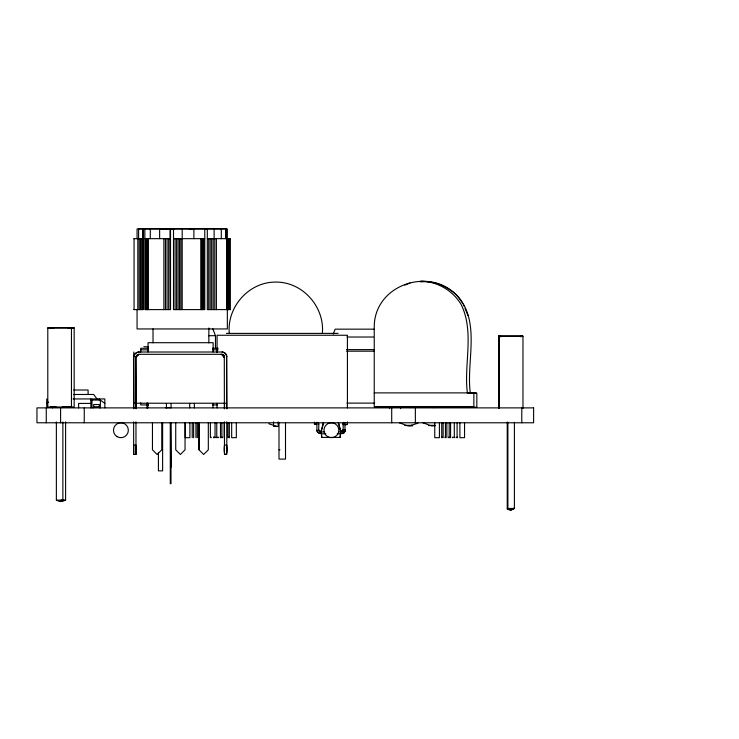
<?xml version="1.0" encoding="UTF-8"?>
<svg xmlns="http://www.w3.org/2000/svg" width="739" height="739" viewBox="0 0 739 739"><rect width="100%" height="100%" fill="white"/><g stroke="black" fill="none" stroke-linecap="round" stroke-linejoin="round"><path stroke-width="1.11" d="M224.573 356.678L224.286 357.547L221.524 354.314L138.618 354.314L135.856 357.131L136.161 403.226M135.967 421.849L135.994 454.439L133.667 454.439L133.639 421.849M226.753 421.849L226.808 445.127C228.471 457.709 222.772 457.737 224.48 445.127L224.425 421.849M133.805 403.226L133.565 356.826A5.552 5.552 0 0 1 138.341 352.05L139.181 352.013M344.974 424.879L347.413 424.509L347.413 421.914M344.974 430.504L344.956 431.003A3.058 3.048 0 0 1 342.323 433.627L340.707 433.654M344.974 429.738L344.956 430.237A3.058 3.048 0 0 1 344.743 431.003M340.559 433.525L340.125 437.414L321.77 437.414L321.188 430.772L323.359 422.717M340.125 437.414L340.707 430.772L338.536 422.717M344.974 430.661L344.993 423.807M323.627 422.717L321.188 431.945L324.633 431.945M333.252 334.074L335.146 329.16L373.943 329.16M345.021 424.5L347.413 424.352M135.856 357.131L138.258 355.016M46.742 403.411L48.534 402.071M62.88 421.96L62.88 500.127L59.619 501.522L56.367 500.127L56.367 421.96M65.605 421.895L65.605 500.063L62.344 501.458L60.718 500.765M512.136 509.005L513.762 508.312M513.762 508.441L510.501 509.836L508.062 508.792M514.409 422.228L514.409 508.441L511.148 509.836L507.887 508.441L507.887 422.228M404.843 285.097L409.951 282.982M409.849 425.747L417.941 423.179M68.302 328.569L71.452 327.867L71.452 407.013L47.795 407.013L47.795 327.867L71.452 327.867M71.027 328.504L74.168 327.811L74.168 406.949L62.344 406.949M520.238 336.522L522.325 336.051L522.325 336.67M520.238 336.651L522.325 336.19M520.875 336.651L522.972 336.19L522.972 408.445M420.611 281.91C433.876 280.432 447.086 286.187 456.73 295.11C481.366 321.53 465.976 361.334 470.327 393.213M221.109 354.341L221.986 354.351A2.827 2.827 0 0 1 224.305 356.678L224.379 408.704M138.359 228.674L226.042 228.674M133.879 238.669L142.849 238.669M144.835 238.669L170.303 238.669M173.508 238.669L204.768 238.669M207.317 238.669L230.531 238.669M133.879 309.604L143.107 309.604L143.107 228.998M230.531 309.604L207.317 309.604L207.317 228.998M74.168 327.811L50.52 327.811L53.661 328.504M226.383 333.391L338.111 333.391M208.5 335.691L215.474 335.691L215.474 348.06M498.677 408.491L498.677 336.051L522.325 336.051M522.972 336.19L498.677 336.19L500.774 336.651M346.997 337.021L373.426 337.021M143.874 346.711L148.539 346.711M148.594 348.281L140.733 348.281L140.733 352.161M212.444 348.281L218.153 348.281M346.545 349.612L374.211 349.612M140.733 349.852L148.594 349.852M212.444 349.852L218.153 349.852M346.545 351.182L373.906 351.182M138.849 352.013L222.347 352.013A5.173 5.173 0 0 1 226.614 356.281L226.707 408.704M226.642 356.586L226.845 408.704M224.314 356.798L224.582 357.547L221.848 354.314M133.528 357.334L133.833 356.826A5.552 5.552 0 0 1 134.212 355.431M73.678 390.007L88.089 390.007L88.089 394.478M469.256 392.705L476.055 392.705M374.239 392.889L473.865 392.889L473.865 406.856L374.239 406.856L374.239 327.71C373.592 281.051 439.271 263.657 462.632 303.369M467.842 393.213L476.831 393.213L476.831 407.18L433.932 407.18M73.678 394.478L93.668 394.478L97.021 398.94M73.032 398.94L104.846 398.94L104.846 407.882M90.879 400.058L100.375 400.058L104.846 403.411M346.961 403.115L374.655 403.115M133.528 403.226L226.642 403.226M90.879 403.411L78.611 403.411L78.611 407.882M147.477 404.926L140.733 404.926L140.733 402.829M212.656 404.926L217.155 404.926M93.668 406.764L99.257 406.764M50.52 406.949L56.155 406.949M375.661 407.18L433.109 407.171M408.704 407.485L412.75 407.485M432.297 407.485L436.343 407.485M165.388 407.669L170.857 407.669M314.481 423.964L316.874 424.121L316.92 430.283M406.958 425.35L411.752 425.35M430.597 425.35L435.253 425.35M404.806 425.535L409.461 425.535M428.454 425.535L433.109 425.535M407.78 425.858L412.75 425.858M431.364 425.858L435.086 425.858M340.707 430.892L341.926 430.892A1.219 1.219 0 0 0 343.145 429.673M340.707 431.059L341.926 431.059A1.219 1.219 0 0 0 343.145 429.839M321.188 431.28L319.969 431.28A1.219 1.219 0 0 1 318.749 430.061M321.188 431.437L319.969 431.437A1.219 1.219 0 0 1 318.749 430.218L318.749 424.269A2.134 2.134 0 0 0 318.121 422.763M340.707 431.659L341.926 431.659A1.219 1.219 0 0 0 343.145 430.44M340.707 431.825L341.926 431.825A1.219 1.219 0 0 0 343.145 430.606L343.145 423.881A2.134 2.134 0 0 1 343.774 422.375M338.407 431.945L340.707 431.945L338.268 422.717M321.188 433.109L319.571 433.082A3.058 3.048 0 0 1 316.939 430.458M321.188 433.266L319.571 433.248A3.058 3.048 0 0 1 316.939 430.615L316.92 430.116M340.707 433.488L342.323 433.47A3.058 3.048 0 0 0 344.956 430.846M321.188 433.775L325.779 433.775M337.261 433.775L340.707 433.775M278.991 449.783L279.942 449.783M170.986 467.242L170.57 422.569M61.254 500.063L65.605 500.063M56.367 500.127L62.88 500.127M507.887 508.441L514.409 508.441M507.24 508.931L513.762 508.931L510.501 510.326L507.24 508.931L507.24 422.098M174.57 228.739L159.633 228.998L159.633 238.669M189.341 228.933L193.886 228.998L193.886 238.669M222.07 352.013L222.642 352.041A5.173 5.173 0 0 1 226.882 356.281L226.91 356.586M420.796 281.162C437.183 281.43 452.674 290.381 461.108 304.44C474.632 331.765 463.759 363.856 467.353 392.889M498.677 336.051L501.421 336.651M47.795 327.867L50.936 328.569M268.848 423.798L276.94 426.366M423.059 422.865L430.32 425.433M399.485 422.865L406.736 425.433M316.874 424.278L314.481 424.121L314.481 422.135M463.307 304.246L464.157 306.288M464.997 308.329L467.963 315.479M212.823 328.809L215.474 335.691M321.188 432.601L321.77 437.414M226.781 454.439L226.753 445.127L224.425 445.127L224.453 454.439M135.994 454.439L135.967 445.127L133.639 445.127L133.667 454.439M521.78 407.882L521.78 422.782M499.324 336.19L499.324 408.445M464.545 422.782L464.545 437.682L459.889 437.682L459.889 423.031M457.561 437.109L457.561 437.682M457.099 423.031L457.099 437.682M456.166 437.109L456.166 437.682M454.3 423.031L454.3 437.682M453.838 437.109L453.838 437.682M452.444 437.109L452.444 437.682M450.578 423.031L450.578 437.682M450.116 437.109L450.116 437.682M449.183 423.031L449.183 437.682M448.721 437.109L448.721 437.682M446.855 423.031L446.855 437.682M445.46 423.031L445.46 437.682M444.998 437.109L444.998 437.682M443.132 423.031L443.132 437.682M442.199 437.109L442.199 437.682M441.737 423.031L441.737 437.682M439.409 423.031L439.409 437.682L434.754 437.682L434.754 422.782M415.355 407.882L415.355 422.782M400.575 406.432L400.575 408.658M391.707 407.882L391.707 422.782M389.545 406.432L389.545 408.658M347.422 407.882L347.422 335.257L217.072 335.257L217.072 352.549M322.37 333.215C324.754 306.796 302.574 281.79 275.823 282.086C249.071 281.79 226.882 306.796 229.266 333.215M285.503 422.532L285.503 459.095L278.991 459.095L278.991 422.532M278.178 421.877L278.178 426.468L273.522 426.468L273.522 421.877M236.323 422.782L236.323 437.682L231.667 437.682L231.667 423.031M230.356 238.669L230.356 309.604M229.376 238.669L229.376 309.604M229.339 423.031L229.339 437.682M228.868 437.109L228.868 437.682M228.508 238.669L228.508 309.604M227.945 423.031L227.945 437.682M227.76 238.669L227.76 309.604M227.344 238.669L227.344 228.998L137.066 228.998L137.066 238.669M227.344 309.604L227.344 328.947L137.066 328.947L137.066 309.521M227.122 238.669L227.122 309.604M226.605 238.669L226.577 309.604M226.217 228.998L226.217 238.669M225.801 228.998L225.801 238.669M224.517 403.226L224.517 408.704M224.213 423.031L224.213 437.682M222.356 437.109L222.356 437.682M221.885 423.031L221.885 437.682M221.294 228.998L221.294 238.669M220.961 437.109L220.961 437.682M220.49 423.031L220.49 437.682M218.633 437.109L218.633 437.682M217.229 437.109L217.229 437.682M217.072 403.272L217.072 407.882M216.767 423.031L216.767 437.682M216.388 238.669L216.388 309.604M215.04 422.782L215.04 437.682M214.901 437.109L214.901 437.682M214.781 238.669L214.781 309.604M214.116 228.998L214.116 238.669M213.977 437.109L213.977 437.682M213.506 437.109L213.506 437.682M213.202 238.669L213.202 309.604M213.128 352.013L213.128 342.702L148.059 342.702L148.059 352.013M212.971 403.448L212.98 407.882M211.659 238.669L211.659 309.604M211.178 437.109L211.178 437.682M210.384 423.031L210.384 437.682M210.153 238.669L210.153 309.604M208.86 328.005L208.86 342.868M208.703 238.669L208.703 309.604M208.315 422.708L208.324 449.82L203.659 454.476L199.013 449.82L199.013 422.708M204.768 228.998L204.768 309.604L173.508 309.604L173.508 228.998M203.622 238.669L203.622 309.604M202.569 238.669L202.569 309.604M201.618 238.669L201.618 309.604M200.786 238.669L200.786 309.604M199.013 422.708L199.013 449.82M197.341 423.031L197.341 437.682M195.946 423.031L195.946 437.682M194.357 403.448L194.357 407.882M193.618 423.031L193.618 437.682M192.223 423.031L192.223 437.682M189.895 423.031L189.895 437.682L185.24 437.682L185.24 422.782M189.701 403.448L189.701 407.882M185.046 422.708L185.046 449.82L180.39 454.476L175.734 449.82L175.734 422.708M182.2 228.998L182.2 309.604M180.907 238.669L180.907 309.604M179.54 238.669L179.54 309.604M178.108 238.669L178.108 309.604M176.621 238.669L176.621 309.604M175.088 238.669L175.088 309.604M171.078 403.448L171.078 407.882M170.995 422.569L170.995 483.712L170.293 483.712L170.275 422.708M170.303 309.604L170.025 228.674L170.524 228.998L170.524 309.604L144.835 309.604L144.835 228.998M168.677 238.669L168.677 309.604M167.06 238.669L167.06 309.604M166.423 403.448L166.423 407.882M165.462 238.669L165.462 309.604M163.892 238.669L163.892 309.604M162.617 422.569L162.617 470.854L158.423 470.854L158.423 452.952M161.767 422.708L161.767 449.82L157.111 454.476L152.456 449.82L152.456 422.708M153.019 328.957L153.019 342.794M150.285 228.998L150.285 238.669M148.169 403.374L148.169 405.674M148.04 238.669L148.04 309.604M147.809 238.669L147.809 309.604M147.809 403.143L147.8 407.882M147.458 238.669L147.458 309.604M146.978 238.669L146.978 309.604M147.015 402.866L147.015 408.233M146.377 238.669L146.377 309.604M145.657 238.669L145.657 309.604M142.849 228.998L142.849 309.604M141.712 238.669L141.712 309.604M140.493 238.669L140.493 309.604M139.191 238.669L139.191 309.604M138.599 228.998L138.599 238.669M137.814 238.669L137.814 309.604M136.059 403.226L136.059 408.704M135.93 408.704L135.856 357.547A3.205 3.205 0 0 1 139.061 354.341M134.055 238.669L134.055 309.604M133.805 352.013L133.731 408.704M133.602 403.226L133.602 408.704M100.375 400.058L100.375 407.882M99.257 398.94L99.257 400.058M99.257 407.882L99.257 404.529L93.668 404.529L93.668 407.882M91.996 400.058L91.996 407.882M90.879 398.94L90.879 407.882M84.255 407.882L84.255 422.782M60.598 407.882L60.598 422.782M52.441 406.764L52.441 407.882M46.742 398.94L46.742 407.882M46.261 407.882L46.261 422.782M316.892 422.311A2.134 2.134 0 0 1 318.749 424.426M343.145 424.814A2.134 2.134 0 0 1 345.279 422.68M344.956 430.07A3.058 3.048 0 0 1 344.743 430.846M344.568 431.197A3.058 3.048 0 0 1 344.088 431.835M344.568 431.364A3.058 3.048 0 0 1 344.088 431.992M343.09 432.657A3.058 3.048 0 0 1 342.711 432.786M343.145 424.047A2.134 2.134 0 0 1 343.977 422.357M134.535 354.775A5.552 5.552 0 0 1 138.609 352.05M222.254 354.351A2.827 2.827 0 0 1 223.455 354.859M223.788 355.145A2.827 2.827 0 0 1 224.296 355.847M136.161 357.131A3.205 3.205 0 0 1 138.507 354.452M533.604 407.882L36.95 407.882L36.95 422.782L533.604 422.782L533.604 407.882M327.673 436.684A7.445 7.445 0 0 0 338.85 430.227A7.445 7.445 0 0 0 327.673 423.78A7.445 7.445 0 0 0 327.673 436.684M117.187 436.684A7.445 7.445 0 0 0 128.355 430.227A7.445 7.445 0 0 0 117.187 423.78A7.445 7.445 0 0 0 117.187 436.684"/></g></svg>
